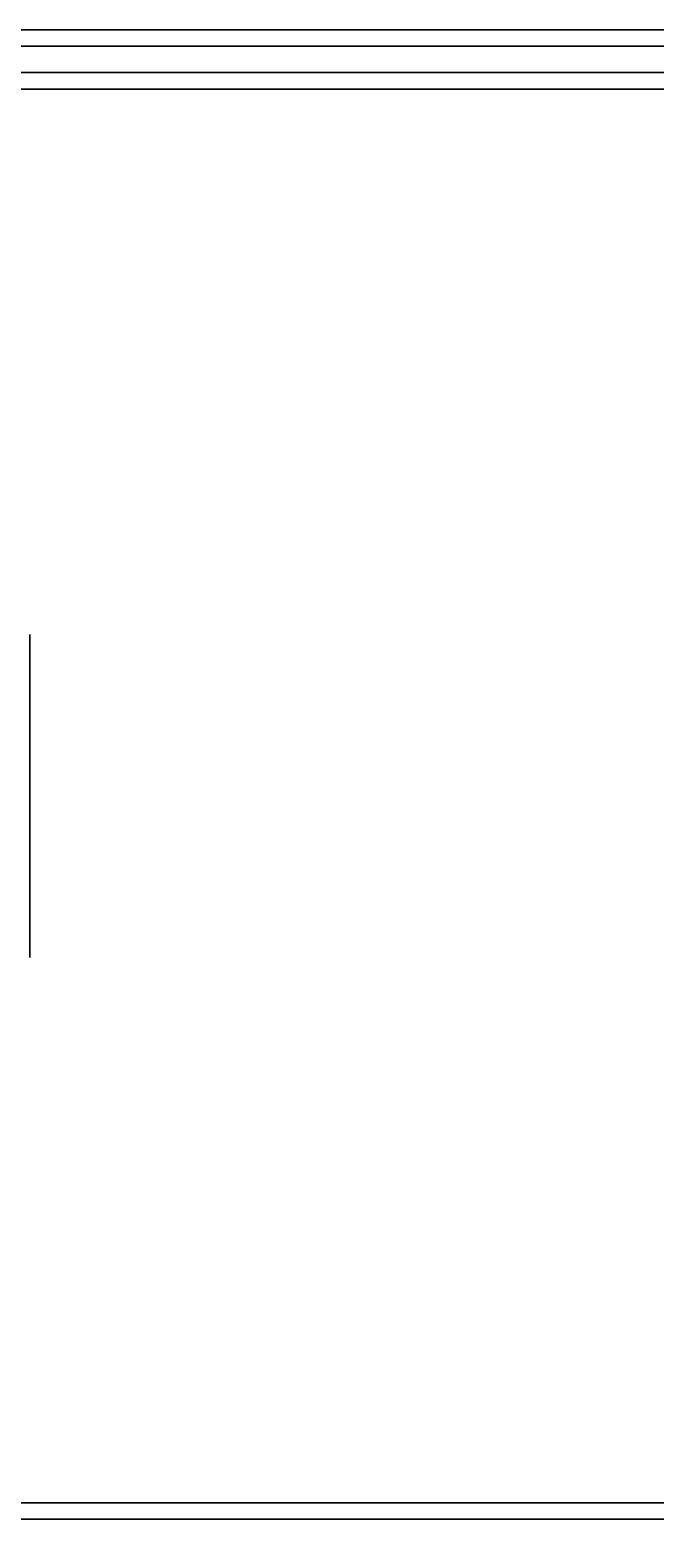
# Model space of a CAD drawing. Extents: x -1051 to 269, y -155 to 691.
# Drawn here: x -591.3 to -568.1, y 123.1 to 178.4 of the extents above; entities that cross this region are included whole.
import ezdxf

# ---------------------------------------------------------------- set-up
doc = ezdxf.new("R2010")
doc.units = 0

msp = doc.modelspace()

# ---------------------------------------------------------------- linework, layer by layer
at = {"color": 7, "lineweight": 35}
for p, q in [((-518.047, 178.433), (-684.647, 178.433)), ((-684.647, 178.433), (-518.047, 178.433)), ((-518.047, 177.823), (-684.647, 177.823)), ((-684.647, 176.843), (-518.047, 176.843)), ((-684.647, 176.233), (-518.047, 176.233)), ((-518.047, 123.733), (-684.647, 123.733)), ((-684.647, 123.733), (-518.047, 123.733)), ((-518.047, 123.123), (-684.647, 123.123))]:
    msp.add_line(p, q, dxfattribs=at)
at = {"color": 7, "lineweight": 35, "ltscale": 0.3}
msp.add_line((-591.347, 155.983), (-591.347, 143.983), dxfattribs=at)

doc.saveas('drawing.dxf')
